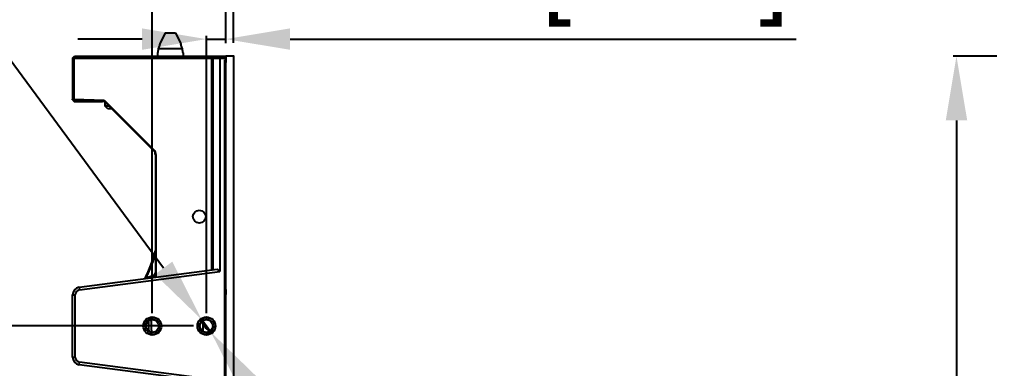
# Model space of a CAD drawing. Header units: millimetres. Extents: x -1070 to 42146, y 1440 to 12921.
# Drawn here: x 5205 to 5581.8, y 3646.3 to 3782 of the extents above; entities that cross this region are included whole.
import ezdxf

# ---------------------------------------------------------------- set-up
doc = ezdxf.new("R2010")
doc.units = ezdxf.units.MM
doc.linetypes.add('HIDDEN', pattern=[0.2, 0.1, -0.1])
for name, color, linetype in [('DIM', 4, 'Continuous'), ('DINGWEIZHU实线CONTINUOUS', 7, 'Continuous'), ('DW-PLUS-XIANGTI实线CONTINUOUS', 7, 'Continuous'), ('DW-PLUS-XIANGTI隐藏线HIDDEN', 7, 'Continuous')]:
    doc.layers.add(name, color=color, linetype=linetype)
doc.styles.get("Standard").update_dxf_attribs({"font": 'arial.ttf'})
doc.dimstyles.new('ISO-200', dxfattribs={"dimtxt": 30, "dimasz": 25, "dimexe": 1.25, "dimexo": 5, "dimgap": 5, "dimtad": 1, "dimtoh": 1, "dimdec": 1, "dimdsep": 46, "dimtxsty": 'Standard', "dimcen": 2.5, "dimadec": 0, "dimazin": 0, "dimtfac": 1, "dimtdec": 1, "dimtmove": 0, "dimatfit": 3, "dimfxl": 1, "dimarcsym": 0})

# ---------------------------------------------------------------- blocks, each defined once
blk = doc.blocks.new('*D136')
at = {"layer": 'Defpoints', "color": 0, "transparency": 16777216}
for p in [(5277.61, 3662.83), (5117.23, 2872.83), (5277.61, 2872.83)]:
    blk.add_point(p, dxfattribs=at)
at = {"layer": 'DIM', "color": 0, "lineweight": -2, "transparency": 16777216}
for p, q in [((5272.61, 3662.83), (5115.98, 3662.83)), ((5117.23, 3637.83), (5117.23, 2897.83)), ((5272.61, 2872.83), (5115.98, 2872.83))]:
    blk.add_line(p, q, dxfattribs=at)
at = {"layer": 'DIM', "color": 0, "transparency": 16777216}
for points in [[(5113.06, 3637.83), (5121.4, 3637.83), (5117.23, 3662.83)], [(5113.06, 2897.83), (5121.4, 2897.83), (5117.23, 2872.83)]]:
    blk.add_solid(points, dxfattribs=at)
at = {"layer": 'DIM', "color": 0, "lineweight": -3, "transparency": 16777216, "insert": (5092.81, 3267.83), "char_height": 30, "attachment_point": 5, "rotation": 90}
blk.add_mtext('790 [2\'-7 1/8"]', dxfattribs=at)
blk = doc.blocks.new('*D139')
at = {"layer": 'Defpoints', "color": 0, "transparency": 16777216}
for p in [(5613.06, 3767.73), (5568.98, 2767.93), (5613.06, 2767.93)]:
    blk.add_point(p, dxfattribs=at)
at = {"layer": 'DIM', "color": 0, "lineweight": -2, "transparency": 16777216}
for p, q in [((5608.06, 3767.73), (5567.73, 3767.73)), ((5568.98, 3742.73), (5568.98, 2792.93)), ((5608.06, 2767.93), (5567.73, 2767.93))]:
    blk.add_line(p, q, dxfattribs=at)
at = {"layer": 'DIM', "color": 0, "transparency": 16777216}
for points in [[(5564.82, 3742.73), (5573.15, 3742.73), (5568.98, 3767.73)], [(5564.82, 2792.93), (5573.15, 2792.93), (5568.98, 2767.93)]]:
    blk.add_solid(points, dxfattribs=at)
at = {"layer": 'DIM', "color": 0, "lineweight": -3, "transparency": 16777216, "insert": (5544.56, 3267.83), "char_height": 30, "attachment_point": 5, "rotation": 90}
blk.add_mtext('999.8 [3\'-3 3/8"]', dxfattribs=at)
blk = doc.blocks.new('*D113')
at = {"layer": 'Defpoints', "color": 0, "transparency": 16777216}
for p in [(5275.83, 3665.24), (5279.39, 3660.41)]:
    blk.add_point(p, dxfattribs=at)
at = {"layer": 'DIM', "color": 0, "lineweight": -2, "transparency": 16777216}
for p, q in [((4688.15, 3859.03), (5133.15, 3859.03)), ((5133.15, 3859.03), (5261.01, 3685.37)), ((5279.39, 3660.41), (5275.83, 3665.24)), ((5294.21, 3640.28), (5309.03, 3620.15))]:
    blk.add_line(p, q, dxfattribs=at)
at = {"layer": 'DIM', "color": 0, "transparency": 16777216}
for points in [[(5264.36, 3687.84), (5257.65, 3682.9), (5275.83, 3665.24)], [(5297.57, 3642.75), (5290.85, 3637.81), (5279.39, 3660.41)]]:
    blk.add_solid(points, dxfattribs=at)
at = {"layer": 'DIM', "color": 0, "lineweight": -3, "transparency": 16777216, "insert": (4908.15, 3884.03), "char_height": 30, "attachment_point": 5}
blk.add_mtext('{\\fGulim|b0|i0|c134|p0;4-M6 through hole}', dxfattribs=at)
blk = doc.blocks.new('*D128')
at = {"layer": 'Defpoints', "color": 0, "transparency": 16777216}
for p in [(5285.11, 3774.33), (5285.11, 3767.73), (5277.61, 3662.83)]:
    blk.add_point(p, dxfattribs=at)
at = {"layer": 'DIM', "color": 0, "lineweight": -2, "transparency": 16777216}
for p, q in [((5252.61, 3774.33), (5227.61, 3774.33)), ((5277.61, 3667.83), (5277.61, 3775.58)), ((5277.61, 3774.33), (5285.11, 3774.33)), ((5285.11, 3772.73), (5285.11, 3775.58)), ((5310.11, 3774.33), (5506.73, 3774.33))]:
    blk.add_line(p, q, dxfattribs=at)
at = {"layer": 'DIM', "color": 0, "transparency": 16777216}
for points in [[(5252.61, 3778.5), (5252.61, 3770.17), (5277.61, 3774.33)], [(5310.11, 3778.5), (5310.11, 3770.17), (5285.11, 3774.33)]]:
    blk.add_solid(points, dxfattribs=at)
at = {"layer": 'DIM', "color": 0, "lineweight": -3, "transparency": 16777216, "insert": (5420.92, 3798.75), "char_height": 30, "attachment_point": 5}
blk.add_mtext('7.5 [1/4"]', dxfattribs=at)
blk = doc.blocks.new('*D129')
at = {"layer": 'Defpoints', "color": 0, "transparency": 16777216}
for p in [(5285.11, 3887.3), (5285.11, 3767.73), (5256.61, 3662.83)]:
    blk.add_point(p, dxfattribs=at)
at = {"layer": 'DIM', "color": 0, "lineweight": -2, "transparency": 16777216}
for p, q in [((5231.61, 3887.3), (5206.61, 3887.3)), ((5256.61, 3667.83), (5256.61, 3888.55)), ((5256.61, 3887.3), (5285.11, 3887.3)), ((5285.11, 3772.73), (5285.11, 3888.55)), ((5310.11, 3887.3), (5565.75, 3887.3))]:
    blk.add_line(p, q, dxfattribs=at)
at = {"layer": 'DIM', "color": 0, "transparency": 16777216}
for points in [[(5231.61, 3891.47), (5231.61, 3883.13), (5256.61, 3887.3)], [(5310.11, 3891.47), (5310.11, 3883.13), (5285.11, 3887.3)]]:
    blk.add_solid(points, dxfattribs=at)
at = {"layer": 'DIM', "color": 0, "lineweight": -3, "transparency": 16777216, "insert": (5450.43, 3911.72), "char_height": 30, "attachment_point": 5}
blk.add_mtext('28.5 [1 1/8"]', dxfattribs=at)
blk = doc.blocks.new('*D135')
at = {"layer": 'Defpoints', "color": 0, "transparency": 16777216}
for p in [(5288.11, 3834.69), (5285.11, 3767.83), (5288.11, 3767.83)]:
    blk.add_point(p, dxfattribs=at)
at = {"layer": 'DIM', "color": 0, "lineweight": -2, "transparency": 16777216}
for p, q in [((5260.11, 3834.69), (5235.11, 3834.69)), ((5285.11, 3772.83), (5285.11, 3835.94)), ((5285.11, 3834.69), (5288.11, 3834.69)), ((5288.11, 3772.83), (5288.11, 3835.94)), ((5313.11, 3834.69), (5475.01, 3834.69))]:
    blk.add_line(p, q, dxfattribs=at)
at = {"layer": 'DIM', "color": 0, "transparency": 16777216}
for points in [[(5260.11, 3838.85), (5260.11, 3830.52), (5285.11, 3834.69)], [(5313.11, 3838.85), (5313.11, 3830.52), (5288.11, 3834.69)]]:
    blk.add_solid(points, dxfattribs=at)
at = {"layer": 'DIM', "color": 0, "lineweight": -3, "transparency": 16777216, "insert": (5406.56, 3859.11), "char_height": 30, "attachment_point": 5}
blk.add_mtext('3 [1/8"]', dxfattribs=at)

msp = doc.modelspace()

# ---------------------------------------------------------------- linework, layer by layer
at = {"color": 1, "lineweight": -3}
msp.add_lwpolyline([(5285.109, 3767.826), (5288.109, 3767.826), (5288.109, 2767.826), (5285.109, 2767.826)], close=True, dxfattribs=at)
at = {"layer": 'DINGWEIZHU实线CONTINUOUS', "color": 7, "lineweight": -3}
for p, q in [((5261.609, 3776.726), (5259.484, 3772.476)), ((5261.609, 3776.726), (5265.609, 3776.726)), ((5265.609, 3776.726), (5267.734, 3772.476)), ((5258.609, 3768.976), (5258.611, 3768.983)), ((5258.609, 3768.976), (5258.609, 3767.726)), ((5258.925, 3770.726), (5268.293, 3770.726)), ((5259.484, 3772.476), (5259.482, 3772.449)), ((5267.736, 3772.448), (5267.734, 3772.476)), ((5268.609, 3768.976), (5268.606, 3768.983)), ((5268.609, 3768.976), (5268.609, 3767.726))]:
    msp.add_line(p, q, dxfattribs=at)
for points, knots in [([(5258.925, 3770.726), (5258.925, 3770.329), (5258.847, 3769.734), (5258.675, 3769.167), (5258.611, 3768.983)], [0, 0, 0, 0, 0.6704386, 1, 1, 1, 1]), ([(5259.482, 3772.449), (5259.464, 3772.236), (5259.354, 3771.636), (5259.11, 3771.073), (5258.925, 3770.726)], [0, 0, 0, 0, 0.3515011, 1, 1, 1, 1]), ([(5268.293, 3770.726), (5268.107, 3771.073), (5267.864, 3771.636), (5267.754, 3772.236), (5267.736, 3772.448)], [0, 0, 0, 0, 0.6481711, 1, 1, 1, 1]), ([(5268.606, 3768.983), (5268.542, 3769.168), (5268.371, 3769.735), (5268.293, 3770.33), (5268.293, 3770.726)], [0, 0, 0, 0, 0.3308307, 1, 1, 1, 1])]:
    msp.add_open_spline(points, degree=3, knots=knots, dxfattribs=at)
at = {"layer": 'DW-PLUS-XIANGTI实线CONTINUOUS', "color": 7, "lineweight": -3}
for p, q in [((5225.609, 3766.926), (5226.409, 3767.726)), ((5225.609, 3766.926), (5225.609, 3751.105)), ((5226.092, 3767.009), (5225.692, 3767.009)), ((5226.092, 3767.009), (5226.809, 3767.726)), ((5226.092, 3767.009), (5226.174, 3766.926)), ((5226.174, 3766.926), (5226.174, 3750.993)), ((5226.174, 3766.926), (5279.604, 3766.926)), ((5226.409, 3767.726), (5280.558, 3767.726)), ((5280.169, 3767.726), (5279.604, 3766.926)), ((5279.604, 3766.926), (5279.604, 3684.641)), ((5280.609, 3767.726), (5279.809, 3766.926)), ((5279.809, 3766.926), (5279.809, 3684.668)), ((5279.809, 3766.926), (5285.109, 3766.926)), ((5280.667, 3767.726), (5280.102, 3766.926)), ((5280.102, 3766.926), (5280.102, 3684.706)), ((5280.609, 3767.726), (5285.109, 3767.726)), ((5282.809, 3766.926), (5283.14, 3767.726)), ((5282.809, 3766.926), (5282.809, 3684.054)), ((5284.809, 3643.326), (5284.809, 3766.226)), ((5284.809, 3766.226), (5285.109, 3766.226)), ((5284.809, 3765.726), (5285.109, 3765.726)), ((5285.109, 3765.226), (5284.809, 3765.226)), ((5285.109, 3767.726), (5285.109, 3765.226)), ((5285.109, 3760.309), (5284.809, 3760.309)), ((5285.109, 3759.81), (5284.809, 3759.81)), ((5285.109, 3759.309), (5284.809, 3759.309)), ((5285.109, 3758.809), (5284.809, 3758.809)), ((5285.109, 3758.81), (5285.109, 3760.326)), ((5226.381, 3750.305), (5225.609, 3751.105)), ((5225.609, 3750.727), (5225.609, 3750.968)), ((5225.609, 3750.726), (5226.409, 3749.926)), ((5226.096, 3750.996), (5225.741, 3750.968)), ((5226.096, 3750.996), (5226.776, 3750.291)), ((5226.096, 3750.996), (5237.888, 3750.584)), ((5238.24, 3749.891), (5226.381, 3750.305)), ((5226.409, 3750.304), (5226.409, 3749.926)), ((5237.238, 3749.926), (5226.409, 3749.926)), ((5237.785, 3750.346), (5237.888, 3750.584)), ((5237.785, 3750.346), (5257.223, 3730.908)), ((5237.888, 3750.584), (5257.223, 3731.249)), ((5238.309, 3748.276), (5238.309, 3749.822)), ((5239.309, 3747.276), (5238.309, 3748.276)), ((5239.855, 3748.276), (5238.309, 3748.276)), ((5240.855, 3747.276), (5239.309, 3747.276)), ((5285.109, 3744.843), (5284.809, 3744.843)), ((5285.109, 3744.343), (5284.809, 3744.343)), ((5285.109, 3743.842), (5284.809, 3743.842)), ((5285.109, 3743.342), (5284.809, 3743.342)), ((5285.109, 3743.326), (5285.109, 3744.842)), ((5257.223, 3731.249), (5257.223, 3730.908)), ((5285.109, 3733.341), (5284.809, 3733.341)), ((5285.109, 3732.841), (5284.809, 3732.841)), ((5285.109, 3732.34), (5284.809, 3732.34)), ((5285.109, 3731.84), (5284.809, 3731.84)), ((5285.109, 3731.841), (5285.109, 3733.357)), ((5257.809, 3729.494), (5257.809, 3681.771)), ((5257.95, 3729.494), (5257.809, 3729.494)), ((5257.95, 3729.494), (5257.95, 3681.79)), ((5285.109, 3717.874), (5284.809, 3717.874)), ((5285.109, 3717.374), (5284.809, 3717.374)), ((5285.109, 3716.873), (5284.809, 3716.873)), ((5285.109, 3716.374), (5284.809, 3716.374)), ((5285.109, 3716.357), (5285.109, 3717.873)), ((5228.217, 3677.875), (5281.809, 3684.931)), ((5228.348, 3676.884), (5282.809, 3684.054)), ((5257.234, 3682.457), (5254.092, 3681.368)), ((5281.809, 3684.931), (5282.809, 3684.054)), ((5285.109, 3684.512), (5284.809, 3684.512)), ((5285.109, 3684.013), (5284.809, 3684.013)), ((5285.109, 3683.512), (5284.809, 3683.512)), ((5285.109, 3683.012), (5284.809, 3683.012)), ((5285.109, 3683.013), (5285.109, 3684.529)), ((5254.089, 3681.363), (5254.155, 3681.499)), ((5254.155, 3681.499), (5254.224, 3681.638)), ((5225.609, 3650.751), (5225.609, 3674.901)), ((5225.609, 3674.901), (5226.609, 3674.901)), ((5226.609, 3650.751), (5226.609, 3674.901)), ((5228.217, 3677.875), (5228.348, 3676.884)), ((5284.809, 3677.029), (5285.109, 3677.029)), ((5284.809, 3676.56), (5285.109, 3676.56)), ((5284.809, 3675.498), (5285.109, 3675.498)), ((5285.109, 3675.029), (5284.809, 3675.029)), ((5285.109, 3677.029), (5285.109, 3675.029)), ((5285.109, 3669.046), (5284.809, 3669.046)), ((5285.109, 3668.546), (5284.809, 3668.546)), ((5285.109, 3668.045), (5284.809, 3668.045)), ((5285.109, 3667.546), (5284.809, 3667.546)), ((5285.109, 3667.529), (5285.109, 3669.045)), ((5276.409, 3660.647), (5276.409, 3665.004)), ((5277.384, 3662.043), (5277.738, 3662.397)), ((5278.786, 3660.641), (5277.384, 3662.043)), ((5279.166, 3660.968), (5277.738, 3662.397)), ((5225.609, 3650.751), (5226.609, 3650.751)), ((5228.217, 3647.776), (5228.348, 3648.768)), ((5282.809, 3641.598), (5228.348, 3648.768)), ((5281.809, 3640.721), (5228.217, 3647.776))]:
    msp.add_line(p, q, dxfattribs=at)
at = {"layer": 'DW-PLUS-XIANGTI实线CONTINUOUS', "color": 5, "lineweight": -3}
for centre in [(5256.609, 3662.826), (5277.609, 3662.826)]:
    msp.add_circle(centre, 3.5, dxfattribs=at)
at = {"layer": 'DW-PLUS-XIANGTI实线CONTINUOUS', "color": 7, "lineweight": -3}
for centre in [(5256.609, 3662.826), (5277.609, 3662.826)]:
    msp.add_circle(centre, 2.5, dxfattribs=at)
for centre, radius, start, end in [((5255.809, 3729.494), 2, 0, 45), ((5255.478, 3729.494), 2.473, 3.82555, 15.2935), ((5255.657, 3729.508), 2.293, 359.65378, 3.78739), ((5204.609, 3705.925), 55, 333.34832, 345.32372), ((5205.256, 3706.172), 54.769, 339.45079, 343.69193), ((5204.609, 3705.925), 55, 333.34832, 341.95776), ((5205.102, 3706.231), 54.935, 335.20602, 339.44954), ((5205.029, 3706.265), 55.014, 333.40713, 335.20602), ((5211.709, 3707.775), 52.096, 330.9188, 332.27787), ((5269.874, 3675.95), 13.575, 152.75273, 154.73759), ((5228.609, 3674.901), 3, 97.5, 180), ((5228.609, 3674.901), 2, 97.5, 180), ((5482.913, 3666.789), 227.791, 180.50827, 181.50106), ((5428.234, 3666.791), 172.091, 180.50858, 181.14733), ((5465.042, 3667.527), 208.906, 181.14722, 181.64171), ((5284.809, 3669.468), 10.5, 216.2237, 225), ((5284.809, 3669.468), 10, 212.45648, 225), ((5491.262, 3668.242), 235.137, 181.63281, 181.90568), ((5228.609, 3650.751), 3, 180, 262.5), ((5228.609, 3650.751), 2, 180, 262.5)]:
    msp.add_arc(centre, radius, start, end, dxfattribs=at)
msp.add_ellipse((5274.858, 3705.326), major_axis=(0, 2.5), ratio=1, dxfattribs=at)
for points in [[(5257.223, 3731.249), (5257.524, 3730.949), (5257.751, 3730.556), (5257.863, 3730.146)], [(5257.234, 3682.457), (5257.085, 3682.188), (5256.941, 3681.916), (5256.807, 3681.639)]]:
    msp.add_open_spline(points, degree=3, dxfattribs=at)
for points, knots in [([(5257.239, 3682.457), (5257.208, 3682.338), (5257.555, 3682.293), (5257.716, 3682.266), (5257.787, 3682.245)], [0, 0, 0, 0, 0.6240665, 1, 1, 1, 1]), ([(5253.765, 3681.254), (5253.794, 3681.311), (5253.854, 3681.43), (5253.965, 3681.517), (5254.028, 3681.54)], [0, 0, 0, 0, 0.4871577, 1, 1, 1, 1]), ([(5254.028, 3681.54), (5254.061, 3681.553), (5254.137, 3681.57), (5254.214, 3681.57), (5254.256, 3681.567)], [0, 0, 0, 0, 0.4523676, 1, 1, 1, 1])]:
    msp.add_open_spline(points, degree=3, knots=knots, dxfattribs=at)
at = {"layer": 'DW-PLUS-XIANGTI隐藏线HIDDEN', "color": 5, "linetype": 'HIDDEN', "lineweight": -3}
for centre in [(5256.609, 3662.826), (5277.609, 3662.826)]:
    msp.add_circle(centre, 3, dxfattribs=at)

# ---------------------------------------------------------------- dimensions: what is measured, and where the dimension line sits
at = {"layer": 'DIM', "color": 7, "lineweight": -3}
for base, p1, p2, picture, middle in [((5285.109, 3887.301), (5256.609, 3662.826), (5285.109, 3767.726), '*D129', (5450.429, 3887.301)), ((5288.109, 3834.688), (5285.109, 3767.826), (5288.109, 3767.826), '*D135', (5406.557, 3834.688))]:
    dim = msp.add_linear_dim(base=base, p1=p1, p2=p2, dimstyle='ISO-200', dxfattribs=at)
    dim.commit()
    dim.dimension.update_dxf_attribs({"geometry": picture, "text_midpoint": middle, "dimtype": 160})
dim = msp.add_diameter_dim_2p(p1=(5279.387, 3660.41), p2=(5275.83, 3665.242), text='{\\fGulim|b0|i0|c134|p0;4-M6 through hole}', dimstyle='ISO-200', dxfattribs=at)
dim.commit()
dim.dimension.update_dxf_attribs({"geometry": '*D113', "text_midpoint": (4908.154, 3859.026), "dimtype": 163})
dim = msp.add_linear_dim(base=(5285.109, 3774.334), p1=(5277.609, 3662.826), p2=(5285.109, 3767.726), dimstyle='ISO-200', dxfattribs=at)
dim.commit()
dim.dimension.update_dxf_attribs({"geometry": '*D128', "text_midpoint": (5420.921, 3798.755)})
for base, p1, p2, picture, middle in [((5568.982, 2767.926), (5613.057, 3767.726), (5613.057, 2767.926), '*D139', (5544.562, 3267.826)), ((5117.229, 2872.826), (5277.609, 3662.826), (5277.609, 2872.826), '*D136', (5092.809, 3267.826))]:
    dim = msp.add_linear_dim(base=base, p1=p1, p2=p2, angle=90, dimstyle='ISO-200', dxfattribs=at)
    dim.commit()
    dim.dimension.update_dxf_attribs({"geometry": picture, "text_midpoint": middle})

doc.saveas('drawing.dxf')
